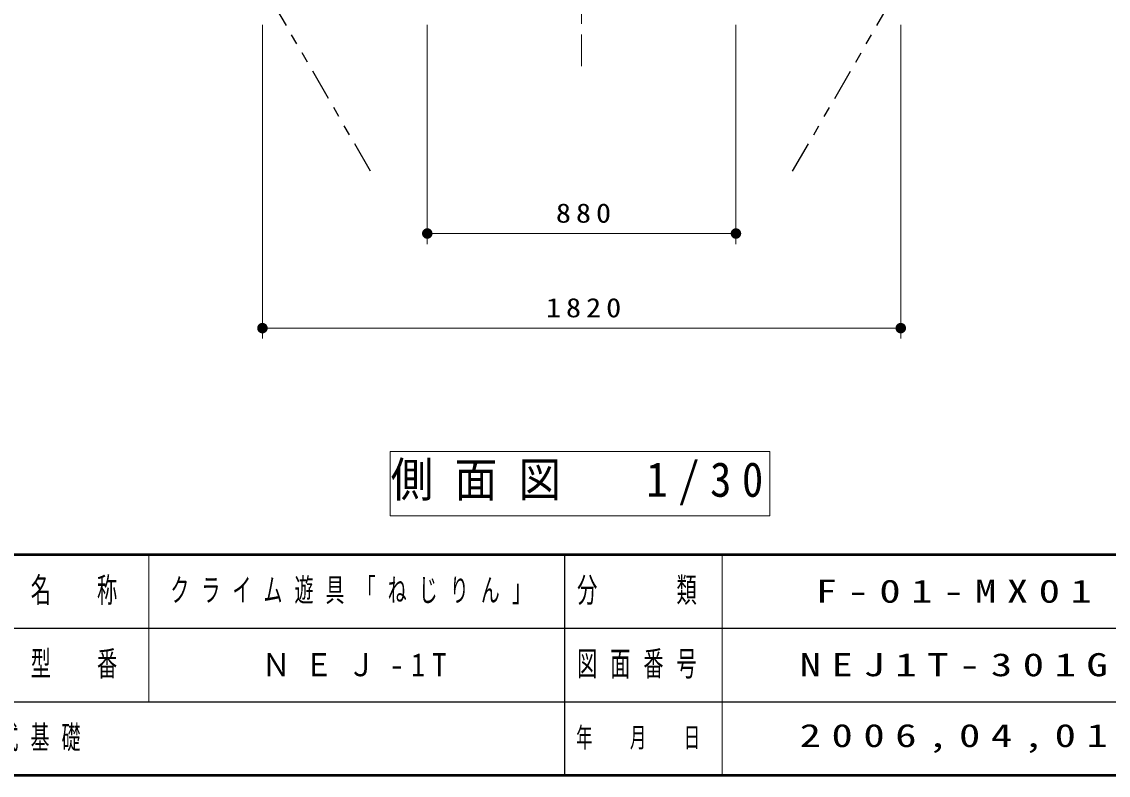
# Model space of a CAD drawing. Units: millimetres on the paper, scale 1:30. Extents: x -365 to 0, y -33 to 257.
# Drawn here: x -181.6 to -78.3, y 0 to 71.7 of the extents above; entities that cross this region are included whole.
import ezdxf

# ---------------------------------------------------------------- set-up
doc = ezdxf.new("R2010")
doc.units = ezdxf.units.MM
doc.linetypes.add('USER2', pattern=[6, 3, -1, 1, -1])
doc.linetypes.add('USER3', pattern=[8, 3, -1, 1, -1, 1, -1])
doc.layers.add('LY_1', color=7, linetype='Continuous', lineweight=13)
doc.styles.add('ＭＳ ゴシック', font='')
doc.styles.get('ＭＳ ゴシック').set_extended_font_data('MS Gothic')

# ---------------------------------------------------------------- blocks, each defined once
blk = doc.blocks.new('filled_dot')
at = {"color": 0, "linetype": 'Continuous', "lineweight": -2, "const_width": 1.25}
blk.add_lwpolyline([(-0.625, 0, 1), (0.625, 0, 1)], format="xyb", close=True, dxfattribs=at)

msp = doc.modelspace()

# ---------------------------------------------------------------- linework, layer by layer
at = {"layer": 'LY_1', "linetype": 'USER2'}
msp.add_line((-128.37, 67.465), (-128.37, 147.58), dxfattribs=at)
at = {"layer": 'LY_1', "linetype": 'USER3', "lineweight": 25}
for p, q in [((-148.429, 57.456), (-158.742, 75.318)), ((-108.312, 57.456), (-97.999, 75.318))]:
    msp.add_line(p, q, dxfattribs=at)
at = {"layer": 'LY_1'}
for p, q in [((-158.704, 71.398), (-158.704, 41.534)), ((-143.037, 71.398), (-143.037, 50.534)), ((-113.704, 71.398), (-113.704, 50.534)), ((-98.037, 71.398), (-98.037, 41.534)), ((-113.704, 51.534), (-143.037, 51.534)), ((-98.037, 42.534), (-158.704, 42.534)), ((-146.564, 30.785), (-146.564, 24.692)), ((-110.47, 30.785), (-146.564, 30.785)), ((-110.47, 24.692), (-110.47, 30.785)), ((-146.564, 24.692), (-110.47, 24.692)), ((-169.5, 21), (-169.5, 7)), ((-115, 21), (-115, 0))]:
    msp.add_line(p, q, dxfattribs=at)
at = {"layer": 'LY_1', "lineweight": 50}
for p, q in [((-365, 21), (0, 21)), ((-365, 0), (0, 0))]:
    msp.add_line(p, q, dxfattribs=at)
at = {"layer": 'LY_1', "lineweight": 25}
for p, q in [((-130, 21), (-130, 0)), ((-182.5, 14), (-70, 14)), ((-237.5, 7), (0, 7))]:
    msp.add_line(p, q, dxfattribs=at)

# ---------------------------------------------------------------- block references
at = {"layer": 'LY_1', "xscale": 0.4, "yscale": 0.4}
for p in [(-143.037, 51.534), (-158.704, 42.534)]:
    msp.add_blockref('filled_dot', p, dxfattribs=at)
at = {"layer": 'LY_1', "xscale": 0.4, "yscale": 0.4, "rotation": 180}
for p in [(-113.704, 51.534), (-98.037, 42.534)]:
    msp.add_blockref('filled_dot', p, dxfattribs=at)

# ---------------------------------------------------------------- texts
at = {"layer": 'LY_1', "style": 'ＭＳ ゴシック'}
for s, insert, char_height, attachment_point in [('\\T1.33;\\W1.15;880', (-127.955, 52.534), 1.833, 8), ('\\T1.33;\\W1.15;1820', (-127.947, 43.534), 1.833, 8), ('\\T1.5;\\W0.9;側面図\u30001/30', (-146.517, 27.739), 3.299, 4), ('\\T1.64;\\W0.6;名\u3000称', (-176, 17.5), 2.346, 5), ('\\T1.64;\\W0.6;クライム遊具「ねじりん」', (-149.75, 17.5), 2.199, 5), ('\\T1.64;\\W0.6;分\u3000\u3000類', (-122.5, 17.5), 2.346, 5), ('\\T1.5;\\W1.35;F-01-MX01', (-92.5, 17.5), 2.199, 5), ('\\T1.64;\\W0.6;型\u3000番', (-176, 10.5), 2.346, 5), ('\\T1.5;\\W0.9;ＮＥＪ-1T', (-158.75, 10.5), 2.199, 4), ('\\T1.64;\\W0.6;図面番号', (-122.5, 10.5), 2.346, 5), ('\\T1.5;\\W1.35;NEJ1T-301G', (-92.5, 10.5), 2.199, 5), ('\\T1.64;\\W0.6;ペグ固定式基礎', (-195.5, 3.5), 2.199, 4), ('\\T1.64;\\W0.6;年\u3000月\u3000日', (-122.5, 3.5), 1.906, 5), ('\\T1.5;\\W1.35;2006,04,01', (-92.5, 3.5), 2.199, 5)]:
    msp.add_mtext(s, dxfattribs=dict(at, insert=insert, char_height=char_height, attachment_point=attachment_point))

doc.saveas('drawing.dxf')
